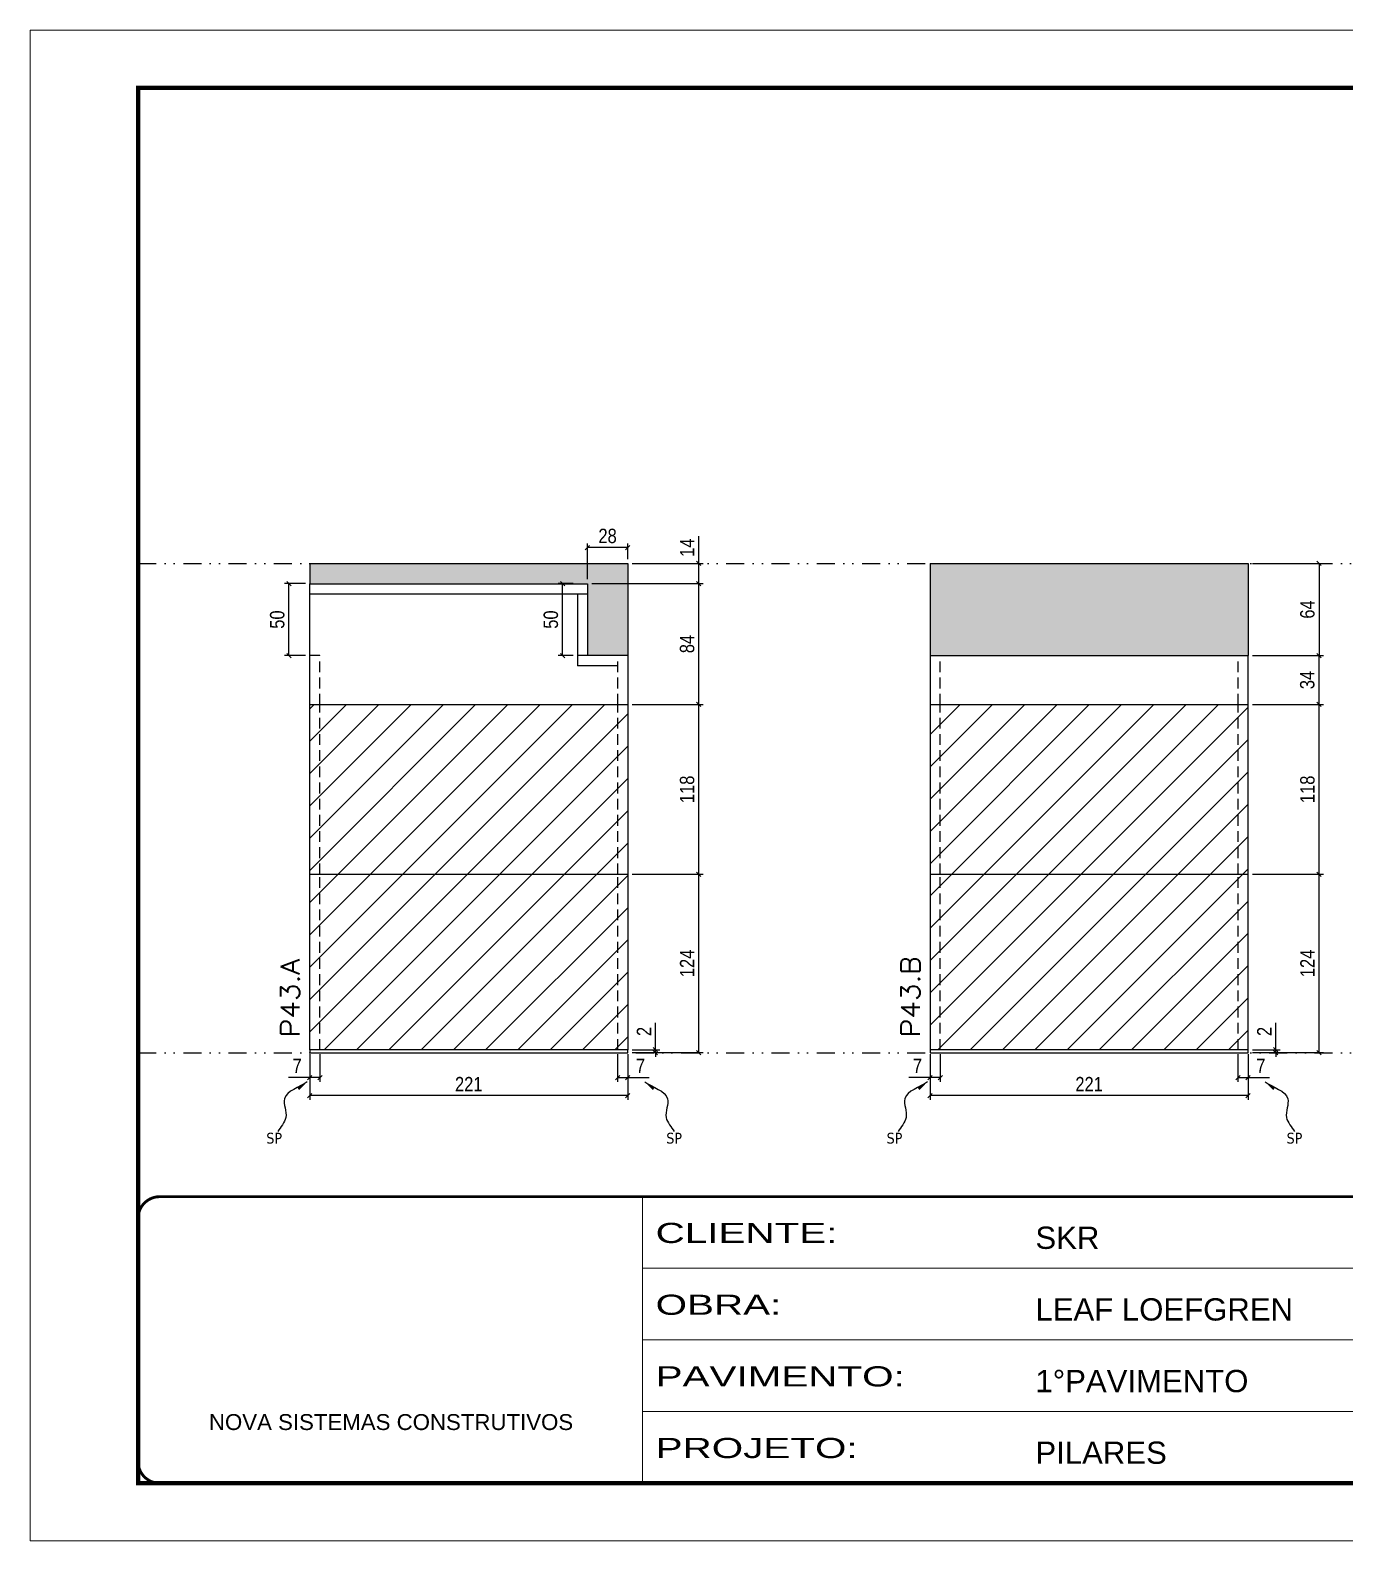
# Model space of a CAD drawing. Extents: x 14400 to 27878, y -21631 to 6985.
# Drawn here: x 17583 to 18497, y -10145 to -9095 of the extents above; entities that cross this region are included whole.
import ezdxf

# ---------------------------------------------------------------- set-up
doc = ezdxf.new("R2010")
doc.units = 0
for name, pattern in [('CONTINUO', [0]), ('DASHED', [0.75, 0.5, -0.25]), ('DIVIDE2', [0.625, 0.25, -0.125, 0, -0.125, 0, -0.125]), ('HIDDEN', [0.375, 0.25, -0.125])]:
    doc.linetypes.add(name, pattern=pattern)
for name, color, linetype in [('COTA', 241, 'Continuous'), ('Nível', 160, 'Continuous'), ('Painéis', 200, 'Continuous'), ('SARR_2.2x7', 40, 'Continuous'), ('Sarrafo de Pressão', 42, 'HIDDEN'), ('texto', 7, 'Continuous')]:
    doc.layers.add(name, color=color, linetype=linetype)
for name, color, linetype, lineweight in [('Folhas', 255, 'Continuous', 9), ('Hachura', 251, 'Continuous', 9), ('SARRAFO DE PRESSAO', 251, 'DASHED', 9), ('Texto Seção', 7, 'Continuous', 15)]:
    doc.layers.add(name, color=color, linetype=linetype, lineweight=lineweight)
doc.styles.add('ARIAL', font='arial.ttf')
doc.styles.add('COTA TECNICA', font='techl___.ttf', dxfattribs={"height": 10})
doc.styles.add('COTA TECNICA-50', font='techl___.ttf', dxfattribs={"height": 10})
doc.styles.add('REGUA-120', font='ROMANS.shx', dxfattribs={"height": 15})
doc.styles.get("Standard").update_dxf_attribs({"font": 'arial.ttf'})
doc.styles.add('Tecnologia', font='')
doc.styles.get('Tecnologia').set_extended_font_data('Forgotten Futurist')
doc.dimstyles.new('COTA PAINEL-50', dxfattribs={"dimtxt": 10, "dimasz": 3, "dimexe": 3, "dimexo": 3, "dimgap": 3, "dimtad": 1, "dimdec": 1, "dimzin": 12, "dimdsep": 46, "dimtxsty": 'COTA TECNICA-50', "dimblk1": 'OBLIQUE', "dimblk2": 'OBLIQUE', "dimsah": 1, "dimcen": 0.9, "dimclrd": 4, "dimclre": 4, "dimclrt": 240, "dimadec": 1, "dimazin": 3, "dimtfac": 1, "dimtdec": 1, "dimtmove": 0, "dimatfit": 3, "dimfxl": 1, "dimtolj": 1, "dimtzin": 12, "dimarcsym": 0})
doc.dimstyles.new('PAINEL', dxfattribs={"dimtxt": 10, "dimasz": 3, "dimexe": 3, "dimexo": 3, "dimgap": 3, "dimtad": 1, "dimdec": 1, "dimzin": 12, "dimdsep": 46, "dimtxsty": 'COTA TECNICA', "dimblk1": 'OBLIQUE', "dimblk2": 'OBLIQUE', "dimsah": 1, "dimcen": 0.9, "dimclrd": 4, "dimclre": 4, "dimclrt": 240, "dimadec": 1, "dimazin": 3, "dimtfac": 1, "dimtdec": 1, "dimtmove": 0, "dimatfit": 3, "dimfxl": 1, "dimtolj": 1, "dimtzin": 12, "dimarcsym": 0})
doc.dimstyles.get("Standard").update_dxf_attribs({"dimtxt": 0.18, "dimasz": 0.18, "dimexe": 0.18, "dimexo": 0.0625, "dimgap": 0.09, "dimtad": 0, "dimtih": 1, "dimtoh": 1, "dimdec": 4, "dimzin": 0, "dimdsep": 46, "dimtxsty": 'Standard', "dimcen": 0.09, "dimadec": 0, "dimazin": 0, "dimtfac": 1, "dimtdec": 4, "dimtofl": 0, "dimtmove": 0, "dimatfit": 3, "dimfxl": 1, "dimtolj": 1, "dimtzin": 0, "dimarcsym": 0})

# ---------------------------------------------------------------- blocks, each defined once
blk = doc.blocks.new('9999999999')
at = {"color": 30, "linetype": 'CONTINUO'}
for p, q in [((98564.6, 34230.2), (98564.6, 34429.4)), ((98564.6, 34379.6), (99584, 34379.6)), ((98564.6, 34329.8), (99488, 34329.8)), ((98564.6, 34280), (99488, 34280))]:
    blk.add_line(p, q, dxfattribs=at)
at = {"color": 30, "linetype": 'CONTINUO', "const_width": 2}
blk.add_lwpolyline([(99584, 34230.2), (99584, 34414.4, 0.414214), (99569, 34429.4), (98229, 34429.4, 0.414214), (98214, 34414.4), (98214, 34245.2, 0.414214), (98229, 34230.2), (99584, 34230.2)], format="xyb", dxfattribs=at)
at = {"layer": 'Folhas'}
blk.add_lwpolyline([(98139, 34190.2), (99624, 34190.2), (99624, 35240.2), (98139, 35240.2)], close=True, dxfattribs=at)
at = {"layer": 'Folhas', "color": 30, "const_width": 3}
blk.add_lwpolyline([(98214, 34230.2), (99584, 34230.2), (99584, 35200.2), (98214, 35200.2)], close=True, dxfattribs=at)
at = {"color": 7, "linetype": 'Continuous', "ltscale": 5, "style": 'ARIAL'}
for s, height, p in [('SKR', 15.48, (98837.7, 34393.1)), ('LEAF LOEFGREN', 15.483, (98837.7, 34343.3)), ('1°PAVIMENTO', 15.483, (98837.7, 34293.5)), ('NOVA SISTEMAS CONSTRUTIVOS', 11.059, (98263.2, 34267.2)), ('PILARES', 15.48, (98837.7, 34243.7))]:
    blk.add_text(s, height=height, dxfattribs=at).set_placement(p)
at = {"layer": 'Folhas', "color": 7, "style": 'Tecnologia', "width": 1.5}
for s, p in [('CLIENTE:', (98573.7, 34397.2)), ('OBRA:', (98573.7, 34347.3)), ('PAVIMENTO:', (98573.7, 34297.5)), ('PROJETO:', (98573.7, 34247.7))]:
    blk.add_text(s, height=14, dxfattribs=at).set_placement(p)
blk = doc.blocks.new('_Oblique')
at = {"color": 0, "linetype": 'ByBlock', "lineweight": -2}
blk.add_line((-0.5, -0.5), (0.5, 0.5), dxfattribs=at)
blk = doc.blocks.new('*D1813')
at = {"layer": 'COTA', "color": 4, "lineweight": -2, "transparency": 16777216}
for p, q in [((18209, -9807), (18209, -9838.9)), ((18430, -9807), (18430, -9838.9)), ((18430, -9835.9), (18209, -9835.9))]:
    blk.add_line(p, q, dxfattribs=at)
at = {"layer": 'Defpoints', "color": 0, "transparency": 16777216}
for p in [(18209, -9804), (18430, -9804), (18209, -9835.9)]:
    blk.add_point(p, dxfattribs=at)
at = {"layer": 'COTA', "color": 4, "lineweight": -2, "transparency": 16777216, "xscale": 3, "yscale": 3, "zscale": 3, "rotation": 180}
blk.add_blockref('_Oblique', (18209, -9835.9), dxfattribs=at)
at = {"layer": 'COTA', "color": 4, "lineweight": -2, "transparency": 16777216, "xscale": 3, "yscale": 3, "zscale": 3}
blk.add_blockref('_Oblique', (18430, -9835.9), dxfattribs=at)
at = {"layer": 'COTA', "color": 240, "transparency": 16777216, "insert": (18319.5, -9827.9), "char_height": 10, "attachment_point": 5, "style": 'COTA TECNICA'}
blk.add_mtext('\\A1;221', dxfattribs=at)
blk = doc.blocks.new('*D1814')
at = {"layer": 'COTA', "color": 4, "lineweight": -2, "transparency": 16777216}
for p, q in [((18423, -9807), (18423, -9826.3)), ((18430, -9809), (18430, -9826.3)), ((18423, -9823.3), (18430, -9823.3)), ((18430, -9823.3), (18444.8, -9823.3))]:
    blk.add_line(p, q, dxfattribs=at)
at = {"layer": 'Defpoints', "color": 0, "transparency": 16777216}
for p in [(18423, -9804), (18430, -9806), (18430, -9823.3)]:
    blk.add_point(p, dxfattribs=at)
at = {"layer": 'COTA', "color": 4, "lineweight": -2, "transparency": 16777216, "xscale": 3, "yscale": 3, "zscale": 3, "rotation": 180}
blk.add_blockref('_Oblique', (18423, -9823.3), dxfattribs=at)
at = {"layer": 'COTA', "color": 4, "lineweight": -2, "transparency": 16777216, "xscale": 3, "yscale": 3, "zscale": 3}
blk.add_blockref('_Oblique', (18430, -9823.3), dxfattribs=at)
at = {"layer": 'COTA', "color": 240, "transparency": 16777216, "insert": (18438.9, -9815.2), "char_height": 10, "attachment_point": 5, "style": 'COTA TECNICA-50'}
blk.add_mtext('\\A1;7', dxfattribs=at)
blk = doc.blocks.new('*D1815')
at = {"layer": 'COTA', "color": 4, "lineweight": -2, "transparency": 16777216}
for p, q in [((18209, -9809), (18209, -9826.3)), ((18216, -9807), (18216, -9826.3)), ((18209, -9823.3), (18194.3, -9823.3)), ((18216, -9823.3), (18209, -9823.3))]:
    blk.add_line(p, q, dxfattribs=at)
at = {"layer": 'Defpoints', "color": 0, "transparency": 16777216}
for p in [(18209, -9806), (18216, -9804), (18209, -9823.3)]:
    blk.add_point(p, dxfattribs=at)
at = {"layer": 'COTA', "color": 4, "lineweight": -2, "transparency": 16777216, "xscale": 3, "yscale": 3, "zscale": 3, "rotation": 180}
blk.add_blockref('_Oblique', (18209, -9823.3), dxfattribs=at)
at = {"layer": 'COTA', "color": 4, "lineweight": -2, "transparency": 16777216, "xscale": 3, "yscale": 3, "zscale": 3}
blk.add_blockref('_Oblique', (18216, -9823.3), dxfattribs=at)
at = {"layer": 'COTA', "color": 240, "transparency": 16777216, "insert": (18200.2, -9815.2), "char_height": 10, "attachment_point": 5, "style": 'COTA TECNICA-50'}
blk.add_mtext('\\A1;7', dxfattribs=at)
blk = doc.blocks.new('*D1816')
at = {"layer": 'COTA', "color": 4, "lineweight": -2, "transparency": 16777216}
for p, q in [((18449.3, -9804), (18449.3, -9785.2)), ((18433, -9804), (18452.3, -9804)), ((18433, -9806), (18452.3, -9806)), ((18449.3, -9806), (18449.3, -9804)), ((18449.3, -9806), (18449.3, -9809))]:
    blk.add_line(p, q, dxfattribs=at)
at = {"layer": 'Defpoints', "color": 0, "transparency": 16777216}
for p in [(18430, -9804), (18430, -9806), (18449.3, -9806)]:
    blk.add_point(p, dxfattribs=at)
at = {"layer": 'COTA', "color": 4, "lineweight": -2, "transparency": 16777216, "xscale": 3, "yscale": 3, "zscale": 3}
for p, rotation in [((18449.3, -9804), 270), ((18449.3, -9806), 90)]:
    blk.add_blockref('_Oblique', p, dxfattribs=dict(at, rotation=rotation))
at = {"layer": 'COTA', "color": 240, "transparency": 16777216, "insert": (18441.3, -9791.3), "char_height": 10, "attachment_point": 5, "rotation": 90, "style": 'COTA TECNICA-50'}
blk.add_mtext('\\A1;2', dxfattribs=at)
blk = doc.blocks.new('*D1817')
at = {"layer": 'COTA', "color": 4, "linetype": 'ByBlock', "lineweight": -2, "transparency": 16777216}
for p, q in [((18433, -9682), (18482.4, -9682)), ((18479.4, -9806), (18479.4, -9682)), ((18433, -9806), (18482.4, -9806))]:
    blk.add_line(p, q, dxfattribs=at)
at = {"layer": 'Defpoints', "color": 0, "linetype": 'ByBlock', "transparency": 16777216}
for p in [(18430, -9682), (18479.4, -9682), (18430, -9806)]:
    blk.add_point(p, dxfattribs=at)
at = {"layer": 'COTA', "color": 4, "linetype": 'ByBlock', "lineweight": -2, "transparency": 16777216, "xscale": 3, "yscale": 3, "zscale": 3}
for p, rotation in [((18479.4, -9682), 90), ((18479.4, -9806), 270)]:
    blk.add_blockref('_Oblique', p, dxfattribs=dict(at, rotation=rotation))
at = {"layer": 'COTA', "color": 240, "linetype": 'ByBlock', "transparency": 16777216, "insert": (18471.3, -9744), "char_height": 10, "attachment_point": 5, "rotation": 90, "style": 'COTA TECNICA'}
blk.add_mtext('\\A1;124', dxfattribs=at)
blk = doc.blocks.new('*D1818')
at = {"layer": 'COTA', "color": 4, "linetype": 'ByBlock', "lineweight": -2, "transparency": 16777216}
for p, q in [((18433, -9682), (18482.4, -9682)), ((18479.4, -9806), (18479.4, -9682)), ((18433, -9806), (18482.4, -9806))]:
    blk.add_line(p, q, dxfattribs=at)
at = {"layer": 'Defpoints', "color": 0, "linetype": 'ByBlock', "transparency": 16777216}
for p in [(18430, -9682), (18479.4, -9682), (18430, -9806)]:
    blk.add_point(p, dxfattribs=at)
at = {"layer": 'COTA', "color": 4, "linetype": 'ByBlock', "lineweight": -2, "transparency": 16777216, "xscale": 3, "yscale": 3, "zscale": 3}
for p, rotation in [((18479.4, -9682), 90), ((18479.4, -9806), 270)]:
    blk.add_blockref('_Oblique', p, dxfattribs=dict(at, rotation=rotation))
at = {"layer": 'COTA', "color": 240, "linetype": 'ByBlock', "transparency": 16777216, "insert": (18471.3, -9744), "char_height": 10, "attachment_point": 5, "rotation": 90, "style": 'COTA TECNICA'}
blk.add_mtext('\\A1;124', dxfattribs=at)
blk = doc.blocks.new('*D1819')
at = {"layer": 'COTA', "color": 4, "lineweight": -2, "transparency": 16777216}
for p, q in [((18433, -9564), (18482.4, -9564)), ((18479.4, -9682), (18479.4, -9564)), ((18433, -9682), (18482.4, -9682))]:
    blk.add_line(p, q, dxfattribs=at)
at = {"layer": 'Defpoints', "color": 0, "transparency": 16777216}
for p in [(18430, -9564), (18479.4, -9564), (18430, -9682)]:
    blk.add_point(p, dxfattribs=at)
at = {"layer": 'COTA', "color": 4, "lineweight": -2, "transparency": 16777216, "xscale": 3, "yscale": 3, "zscale": 3}
for p, rotation in [((18479.4, -9564), 90), ((18479.4, -9682), 270)]:
    blk.add_blockref('_Oblique', p, dxfattribs=dict(at, rotation=rotation))
at = {"layer": 'COTA', "color": 240, "transparency": 16777216, "insert": (18471.3, -9623), "char_height": 10, "attachment_point": 5, "rotation": 90, "style": 'COTA TECNICA'}
blk.add_mtext('\\A1;118', dxfattribs=at)
blk = doc.blocks.new('*D1820')
at = {"layer": 'COTA', "color": 4, "lineweight": -2, "transparency": 16777216}
for p, q in [((18433, -9466), (18482.4, -9466)), ((18479.4, -9466), (18479.4, -9530)), ((18433, -9530), (18482.4, -9530))]:
    blk.add_line(p, q, dxfattribs=at)
at = {"layer": 'Defpoints', "color": 0, "transparency": 16777216}
for p in [(18430, -9466), (18430, -9530), (18479.4, -9530)]:
    blk.add_point(p, dxfattribs=at)
at = {"layer": 'COTA', "color": 4, "lineweight": -2, "transparency": 16777216, "xscale": 3, "yscale": 3, "zscale": 3}
for p, rotation in [((18479.4, -9466), 90), ((18479.4, -9530), 270)]:
    blk.add_blockref('_Oblique', p, dxfattribs=dict(at, rotation=rotation))
at = {"layer": 'COTA', "color": 240, "transparency": 16777216, "insert": (18471.3, -9498), "char_height": 10, "attachment_point": 5, "rotation": 90, "style": 'COTA TECNICA'}
blk.add_mtext('\\A1;64', dxfattribs=at)
blk = doc.blocks.new('*D4794')
at = {"layer": 'COTA', "color": 4, "lineweight": -2, "transparency": 16777216}
for p, q in [((18433, -9530), (18482.4, -9530)), ((18479.4, -9564), (18479.4, -9530)), ((18433, -9564), (18482.4, -9564))]:
    blk.add_line(p, q, dxfattribs=at)
at = {"layer": 'Defpoints', "color": 0, "transparency": 16777216}
for p in [(18430, -9530), (18479.4, -9530), (18430, -9564)]:
    blk.add_point(p, dxfattribs=at)
at = {"layer": 'COTA', "color": 4, "lineweight": -2, "transparency": 16777216, "xscale": 3, "yscale": 3, "zscale": 3}
for p, rotation in [((18479.4, -9530), 90), ((18479.4, -9564), 270)]:
    blk.add_blockref('_Oblique', p, dxfattribs=dict(at, rotation=rotation))
at = {"layer": 'COTA', "color": 240, "transparency": 16777216, "insert": (18471.2, -9547), "char_height": 10, "attachment_point": 5, "rotation": 90, "style": 'COTA TECNICA'}
blk.add_mtext('\\A1;34', dxfattribs=at)
blk = doc.blocks.new('*D4797')
at = {"layer": 'COTA', "color": 4, "lineweight": -2, "transparency": 16777216}
for p, q in [((17777.8, -9807), (17777.8, -9838.9)), ((17998.8, -9807), (17998.8, -9838.9)), ((17998.8, -9835.9), (17777.8, -9835.9))]:
    blk.add_line(p, q, dxfattribs=at)
at = {"layer": 'Defpoints', "color": 0, "transparency": 16777216}
for p in [(17777.8, -9804), (17998.8, -9804), (17777.8, -9835.9)]:
    blk.add_point(p, dxfattribs=at)
at = {"layer": 'COTA', "color": 4, "lineweight": -2, "transparency": 16777216, "xscale": 3, "yscale": 3, "zscale": 3, "rotation": 180}
blk.add_blockref('_Oblique', (17777.8, -9835.9), dxfattribs=at)
at = {"layer": 'COTA', "color": 4, "lineweight": -2, "transparency": 16777216, "xscale": 3, "yscale": 3, "zscale": 3}
blk.add_blockref('_Oblique', (17998.8, -9835.9), dxfattribs=at)
at = {"layer": 'COTA', "color": 240, "transparency": 16777216, "insert": (17888.3, -9827.9), "char_height": 10, "attachment_point": 5, "style": 'COTA TECNICA'}
blk.add_mtext('\\A1;221', dxfattribs=at)
blk = doc.blocks.new('*D4798')
at = {"layer": 'COTA', "color": 4, "lineweight": -2, "transparency": 16777216}
for p, q in [((17991.8, -9807), (17991.8, -9826.3)), ((17998.8, -9809), (17998.8, -9826.3)), ((17991.8, -9823.3), (17998.8, -9823.3)), ((17998.8, -9823.3), (18013.6, -9823.3))]:
    blk.add_line(p, q, dxfattribs=at)
at = {"layer": 'Defpoints', "color": 0, "transparency": 16777216}
for p in [(17991.8, -9804), (17998.8, -9806), (17998.8, -9823.3)]:
    blk.add_point(p, dxfattribs=at)
at = {"layer": 'COTA', "color": 4, "lineweight": -2, "transparency": 16777216, "xscale": 3, "yscale": 3, "zscale": 3, "rotation": 180}
blk.add_blockref('_Oblique', (17991.8, -9823.3), dxfattribs=at)
at = {"layer": 'COTA', "color": 4, "lineweight": -2, "transparency": 16777216, "xscale": 3, "yscale": 3, "zscale": 3}
blk.add_blockref('_Oblique', (17998.8, -9823.3), dxfattribs=at)
at = {"layer": 'COTA', "color": 240, "transparency": 16777216, "insert": (18007.7, -9815.2), "char_height": 10, "attachment_point": 5, "style": 'COTA TECNICA-50'}
blk.add_mtext('\\A1;7', dxfattribs=at)
blk = doc.blocks.new('*D4799')
at = {"layer": 'COTA', "color": 4, "lineweight": -2, "transparency": 16777216}
for p, q in [((17777.8, -9809), (17777.8, -9826.3)), ((17784.8, -9807), (17784.8, -9826.3)), ((17777.8, -9823.3), (17763.1, -9823.3)), ((17784.8, -9823.3), (17777.8, -9823.3))]:
    blk.add_line(p, q, dxfattribs=at)
at = {"layer": 'Defpoints', "color": 0, "transparency": 16777216}
for p in [(17777.8, -9806), (17784.8, -9804), (17777.8, -9823.3)]:
    blk.add_point(p, dxfattribs=at)
at = {"layer": 'COTA', "color": 4, "lineweight": -2, "transparency": 16777216, "xscale": 3, "yscale": 3, "zscale": 3, "rotation": 180}
blk.add_blockref('_Oblique', (17777.8, -9823.3), dxfattribs=at)
at = {"layer": 'COTA', "color": 4, "lineweight": -2, "transparency": 16777216, "xscale": 3, "yscale": 3, "zscale": 3}
blk.add_blockref('_Oblique', (17784.8, -9823.3), dxfattribs=at)
at = {"layer": 'COTA', "color": 240, "transparency": 16777216, "insert": (17769, -9815.2), "char_height": 10, "attachment_point": 5, "style": 'COTA TECNICA-50'}
blk.add_mtext('\\A1;7', dxfattribs=at)
blk = doc.blocks.new('*D4800')
at = {"layer": 'COTA', "color": 4, "lineweight": -2, "transparency": 16777216}
for p, q in [((18018.1, -9804), (18018.1, -9785.2)), ((18001.8, -9804), (18021.1, -9804)), ((18001.8, -9806), (18021.1, -9806)), ((18018.1, -9806), (18018.1, -9804)), ((18018.1, -9806), (18018.1, -9809))]:
    blk.add_line(p, q, dxfattribs=at)
at = {"layer": 'Defpoints', "color": 0, "transparency": 16777216}
for p in [(17998.8, -9804), (17998.8, -9806), (18018.1, -9806)]:
    blk.add_point(p, dxfattribs=at)
at = {"layer": 'COTA', "color": 4, "lineweight": -2, "transparency": 16777216, "xscale": 3, "yscale": 3, "zscale": 3}
for p, rotation in [((18018.1, -9804), 270), ((18018.1, -9806), 90)]:
    blk.add_blockref('_Oblique', p, dxfattribs=dict(at, rotation=rotation))
at = {"layer": 'COTA', "color": 240, "transparency": 16777216, "insert": (18010.1, -9791.3), "char_height": 10, "attachment_point": 5, "rotation": 90, "style": 'COTA TECNICA-50'}
blk.add_mtext('\\A1;2', dxfattribs=at)
blk = doc.blocks.new('*D4801')
at = {"layer": 'COTA', "color": 4, "linetype": 'ByBlock', "lineweight": -2, "transparency": 16777216}
for p, q in [((18001.8, -9682), (18051.2, -9682)), ((18048.2, -9806), (18048.2, -9682)), ((18001.8, -9806), (18051.2, -9806))]:
    blk.add_line(p, q, dxfattribs=at)
at = {"layer": 'Defpoints', "color": 0, "linetype": 'ByBlock', "transparency": 16777216}
for p in [(17998.8, -9682), (18048.2, -9682), (17998.8, -9806)]:
    blk.add_point(p, dxfattribs=at)
at = {"layer": 'COTA', "color": 4, "linetype": 'ByBlock', "lineweight": -2, "transparency": 16777216, "xscale": 3, "yscale": 3, "zscale": 3}
for p, rotation in [((18048.2, -9682), 90), ((18048.2, -9806), 270)]:
    blk.add_blockref('_Oblique', p, dxfattribs=dict(at, rotation=rotation))
at = {"layer": 'COTA', "color": 240, "linetype": 'ByBlock', "transparency": 16777216, "insert": (18040.1, -9744), "char_height": 10, "attachment_point": 5, "rotation": 90, "style": 'COTA TECNICA'}
blk.add_mtext('\\A1;124', dxfattribs=at)
blk = doc.blocks.new('*D4802')
at = {"layer": 'COTA', "color": 4, "linetype": 'ByBlock', "lineweight": -2, "transparency": 16777216}
for p, q in [((18001.8, -9682), (18051.2, -9682)), ((18048.2, -9806), (18048.2, -9682)), ((18001.8, -9806), (18051.2, -9806))]:
    blk.add_line(p, q, dxfattribs=at)
at = {"layer": 'Defpoints', "color": 0, "linetype": 'ByBlock', "transparency": 16777216}
for p in [(17998.8, -9682), (18048.2, -9682), (17998.8, -9806)]:
    blk.add_point(p, dxfattribs=at)
at = {"layer": 'COTA', "color": 4, "linetype": 'ByBlock', "lineweight": -2, "transparency": 16777216, "xscale": 3, "yscale": 3, "zscale": 3}
for p, rotation in [((18048.2, -9682), 90), ((18048.2, -9806), 270)]:
    blk.add_blockref('_Oblique', p, dxfattribs=dict(at, rotation=rotation))
at = {"layer": 'COTA', "color": 240, "linetype": 'ByBlock', "transparency": 16777216, "insert": (18040.1, -9744), "char_height": 10, "attachment_point": 5, "rotation": 90, "style": 'COTA TECNICA'}
blk.add_mtext('\\A1;124', dxfattribs=at)
blk = doc.blocks.new('*D4803')
at = {"layer": 'COTA', "color": 4, "lineweight": -2, "transparency": 16777216}
for p, q in [((18001.8, -9564), (18051.2, -9564)), ((18048.2, -9682), (18048.2, -9564)), ((18001.8, -9682), (18051.2, -9682))]:
    blk.add_line(p, q, dxfattribs=at)
at = {"layer": 'Defpoints', "color": 0, "transparency": 16777216}
for p in [(17998.8, -9564), (18048.2, -9564), (17998.8, -9682)]:
    blk.add_point(p, dxfattribs=at)
at = {"layer": 'COTA', "color": 4, "lineweight": -2, "transparency": 16777216, "xscale": 3, "yscale": 3, "zscale": 3}
for p, rotation in [((18048.2, -9564), 90), ((18048.2, -9682), 270)]:
    blk.add_blockref('_Oblique', p, dxfattribs=dict(at, rotation=rotation))
at = {"layer": 'COTA', "color": 240, "transparency": 16777216, "insert": (18040.1, -9623), "char_height": 10, "attachment_point": 5, "rotation": 90, "style": 'COTA TECNICA'}
blk.add_mtext('\\A1;118', dxfattribs=at)
blk = doc.blocks.new('*D4804')
at = {"layer": 'COTA', "color": 4, "lineweight": -2, "transparency": 16777216}
for p, q in [((17970.8, -9477), (17970.8, -9452)), ((17998.8, -9455), (17970.8, -9455)), ((17998.8, -9463), (17998.8, -9452))]:
    blk.add_line(p, q, dxfattribs=at)
at = {"layer": 'Defpoints', "color": 0, "transparency": 16777216}
for p in [(17970.8, -9455), (17998.8, -9466), (17970.8, -9480)]:
    blk.add_point(p, dxfattribs=at)
at = {"layer": 'COTA', "color": 4, "lineweight": -2, "transparency": 16777216, "xscale": 3, "yscale": 3, "zscale": 3, "rotation": 180}
blk.add_blockref('_Oblique', (17970.8, -9455), dxfattribs=at)
at = {"layer": 'COTA', "color": 4, "lineweight": -2, "transparency": 16777216, "xscale": 3, "yscale": 3, "zscale": 3}
blk.add_blockref('_Oblique', (17998.8, -9455), dxfattribs=at)
at = {"layer": 'COTA', "color": 240, "transparency": 16777216, "insert": (17984.8, -9446.9), "char_height": 10, "attachment_point": 5, "style": 'COTA TECNICA'}
blk.add_mtext('\\A1;28', dxfattribs=at)
blk = doc.blocks.new('*D4805')
at = {"layer": 'COTA', "color": 4, "lineweight": -2, "transparency": 16777216}
for p, q in [((17774.8, -9480), (17760.3, -9480)), ((17763.3, -9530), (17763.3, -9480)), ((17774.8, -9530), (17760.3, -9530))]:
    blk.add_line(p, q, dxfattribs=at)
at = {"layer": 'Defpoints', "color": 0, "transparency": 16777216}
for p in [(17763.3, -9480), (17777.8, -9480), (17777.8, -9530)]:
    blk.add_point(p, dxfattribs=at)
at = {"layer": 'COTA', "color": 4, "lineweight": -2, "transparency": 16777216, "xscale": 3, "yscale": 3, "zscale": 3}
for p, rotation in [((17763.3, -9480), 90), ((17763.3, -9530), 270)]:
    blk.add_blockref('_Oblique', p, dxfattribs=dict(at, rotation=rotation))
at = {"layer": 'COTA', "color": 240, "transparency": 16777216, "insert": (17755.2, -9505), "char_height": 10, "attachment_point": 5, "rotation": 90, "style": 'COTA TECNICA'}
blk.add_mtext('\\A1;50', dxfattribs=at)
blk = doc.blocks.new('*D4806')
at = {"layer": 'COTA', "color": 4, "lineweight": -2, "transparency": 16777216}
for p, q in [((17960.8, -9480), (17950.5, -9480)), ((17953.5, -9530), (17953.5, -9480)), ((17960.8, -9530), (17950.5, -9530))]:
    blk.add_line(p, q, dxfattribs=at)
at = {"layer": 'Defpoints', "color": 0, "transparency": 16777216}
for p in [(17953.5, -9480), (17963.8, -9480), (17963.8, -9530)]:
    blk.add_point(p, dxfattribs=at)
at = {"layer": 'COTA', "color": 4, "lineweight": -2, "transparency": 16777216, "xscale": 3, "yscale": 3, "zscale": 3}
for p, rotation in [((17953.5, -9480), 90), ((17953.5, -9530), 270)]:
    blk.add_blockref('_Oblique', p, dxfattribs=dict(at, rotation=rotation))
at = {"layer": 'COTA', "color": 240, "transparency": 16777216, "insert": (17945.4, -9505), "char_height": 10, "attachment_point": 5, "rotation": 90, "style": 'COTA TECNICA'}
blk.add_mtext('\\A1;50', dxfattribs=at)
blk = doc.blocks.new('*D4807')
at = {"layer": 'COTA', "color": 4, "lineweight": -2, "transparency": 16777216}
for p, q in [((17973.8, -9480), (18051.2, -9480)), ((18048.2, -9564), (18048.2, -9480)), ((18001.8, -9564), (18051.2, -9564))]:
    blk.add_line(p, q, dxfattribs=at)
at = {"layer": 'Defpoints', "color": 0, "transparency": 16777216}
for p in [(17970.8, -9480), (18048.2, -9480), (17998.8, -9564)]:
    blk.add_point(p, dxfattribs=at)
at = {"layer": 'COTA', "color": 4, "lineweight": -2, "transparency": 16777216, "xscale": 3, "yscale": 3, "zscale": 3}
for p, rotation in [((18048.2, -9480), 90), ((18048.2, -9564), 270)]:
    blk.add_blockref('_Oblique', p, dxfattribs=dict(at, rotation=rotation))
at = {"layer": 'COTA', "color": 240, "transparency": 16777216, "insert": (18040.1, -9522), "char_height": 10, "attachment_point": 5, "rotation": 90, "style": 'COTA TECNICA'}
blk.add_mtext('\\A1;84', dxfattribs=at)
blk = doc.blocks.new('*D4808')
at = {"layer": 'COTA', "color": 4, "lineweight": -2, "transparency": 16777216}
for p, q in [((18048.2, -9466), (18048.2, -9446.9)), ((18001.8, -9466), (18051.2, -9466)), ((18048.2, -9480), (18048.2, -9466)), ((17973.8, -9480), (18051.2, -9480))]:
    blk.add_line(p, q, dxfattribs=at)
at = {"layer": 'Defpoints', "color": 0, "transparency": 16777216}
for p in [(17998.8, -9466), (18048.2, -9466), (17970.8, -9480)]:
    blk.add_point(p, dxfattribs=at)
at = {"layer": 'COTA', "color": 4, "lineweight": -2, "transparency": 16777216, "xscale": 3, "yscale": 3, "zscale": 3}
for p, rotation in [((18048.2, -9466), 90), ((18048.2, -9480), 270)]:
    blk.add_blockref('_Oblique', p, dxfattribs=dict(at, rotation=rotation))
at = {"layer": 'COTA', "color": 240, "transparency": 16777216, "insert": (18040.1, -9455), "char_height": 10, "attachment_point": 5, "rotation": 90, "style": 'COTA TECNICA'}
blk.add_mtext('\\A1;14', dxfattribs=at)

msp = doc.modelspace()

# ---------------------------------------------------------------- hatches: boundary and pattern name
at = {"layer": 'COTA'}
h = msp.add_hatch(dxfattribs=at)
h.set_pattern_fill('AR-CONC', color=256, scale=0.03)
h.set_pattern_definition([(50, (-2049.5897, -5742.8755), (5.4655401, -0.4781726), [0.5715, -6.2865]), (355, (-2049.59, -5742.8755), (-1.0573026, 5.7317054), [0.4572, -5.0292175]), (100.451445, (-2049.1343, -5742.9154), (4.4082374, 5.2535326), [0.4857003, -5.3427073]), (46.1842, (-2049.59, -5741.3515), (8.1323712, -1.2612698), [0.85725, -9.42975]), (96.635558, (-2048.912, -5741.457), (7.122124, 7.4227837), [0.7285507, -8.0140682]), (351.18415, (-2049.59, -5741.3515), (7.122124, 7.4227837), [0.685799, -7.543792]), (21, (-2048.8277, -5741.7325), (4.5484317, -3.0679559), [0.5715, -6.2865]), (326, (-2048.828, -5741.7325), (1.8540609, 5.525639), [0.4572, -5.0292]), (71.451445, (-2048.4487, -5741.988), (6.4024926, 2.457683), [0.4857003, -5.3426981]), (37.5, (-2049.5897, -5742.8755), (0.0926581, 2.53665117), [0, -4.96824, 0, -5.1054, 0, -5.04825]), (7.5, (-2049.5897, -5742.8755), (2.00458988, 3.00541724), [0, -2.91084, 0, -4.85394, 0, -1.92405]), (327.5, (-2051.289, -5742.8755), (4.06771786, -0.17186232), [0, -1.905, 0, -5.9436, 0, -7.8867]), (317.5, (-2052.051, -5742.8755), (4.44387544, 0.7627947), [0, -2.4765, 0, -3.94716, 0, -5.6007])])
h.paths.add_polyline_path([(17998.83, -9530.04), (17970.83, -9530.04), (17970.83, -9480.04), (17777.83, -9480.04), (17777.83, -9466.04), (17998.83, -9466.04)])
h = msp.add_hatch(dxfattribs=at)
h.set_pattern_fill('AR-CONC', color=256, scale=0.03)
h.set_pattern_definition([(50, (1585, -2263.15), (5.4655401, -0.4781726), [0.5715, -6.2865]), (355, (1585, -2263.15), (-1.0573026, 5.7317054), [0.4572, -5.0292175]), (100.451445, (1585.4555, -2263.19), (4.4082374, 5.2535326), [0.4857003, -5.3427073]), (46.1842, (1585, -2261.626), (8.1323712, -1.2612698), [0.85725, -9.42975]), (96.63556, (1585.678, -2261.731), (7.122124, 7.4227837), [0.7285507, -8.0140682]), (351.18415, (1585, -2261.626), (7.122124, 7.4227837), [0.685799, -7.543792]), (21, (1585.762, -2262.007), (4.5484317, -3.067956), [0.5715, -6.2865]), (326, (1585.762, -2262.007), (1.8540609, 5.525639), [0.4572, -5.0292]), (71.451445, (1586.141, -2262.263), (6.4024926, 2.457683), [0.4857003, -5.3426981]), (37.5, (1585, -2263.1502), (0.0926581, 2.53665117), [0, -4.96824, 0, -5.1054, 0, -5.04825]), (7.5, (1585, -2263.1502), (2.00458988, 3.00541724), [0, -2.91084, 0, -4.85394, 0, -1.92405]), (327.5, (1583.3007, -2263.1502), (4.06771786, -0.17186232), [0, -1.905, 0, -5.9436, 0, -7.8867]), (317.5, (1582.5387, -2263.1502), (4.44387544, 0.7627947), [0, -2.4765, 0, -3.94716, 0, -5.6007])])
h.paths.add_polyline_path([(18430.02, -9466.04), (18209.02, -9466.04), (18209.02, -9530.04), (18430.02, -9530.04)])
at = {"layer": 'Hachura'}
h = msp.add_hatch(dxfattribs=at)
h.set_pattern_fill('ANSI31', color=256, scale=5)
h.paths.add_polyline_path([(17998.83, -9682.04), (17998.83, -9564.04), (17777.83, -9564.04), (17777.83, -9682.04)])
h.paths.add_polyline_path([(17998.83, -9804.04), (17998.83, -9682.04), (17777.83, -9682.04), (17777.83, -9804.04)])
h.paths.add_polyline_path([(18430.02, -9682.04), (18430.02, -9564.04), (18209.02, -9564.04), (18209.02, -9682.04)])
h.paths.add_polyline_path([(18430.02, -9682.04), (18209.02, -9682.04), (18209.02, -9804.04), (18430.02, -9804.04)])
h.paths.add_polyline_path([(18616.43, -9804.04), (18641.43, -9804.04), (18641.43, -9564.04), (18616.43, -9564.04)])
h.paths.add_polyline_path([(18854.94, -9564.04), (18829.94, -9564.04), (18829.94, -9804.04), (18854.94, -9804.04)])

# ---------------------------------------------------------------- linework, layer by layer
at = {"layer": 'COTA'}
for p, q in [((17777.83, -9466.04), (17998.83, -9466.04)), ((17777.83, -9466.04), (17777.83, -9480.04)), ((17998.83, -9466.04), (17998.83, -9530.04)), ((18209.02, -9466.04), (18209.02, -9530.04)), ((18209.02, -9466.04), (18430.02, -9466.04)), ((18430.02, -9466.04), (18430.02, -9530.04)), ((17784.83, -9530.04), (17777.83, -9530.04)), ((17963.83, -9530.04), (17963.83, -9537.04)), ((17970.83, -9530.04), (17963.83, -9530.04))]:
    msp.add_line(p, q, dxfattribs=at)
at = {"layer": 'Nível', "color": 4, "linetype": 'DIVIDE2', "ltscale": 50}
for p, q in [((17658.47, -9466.04), (19028.47, -9466.04)), ((17658.47, -9806.04), (19028.47, -9806.04))]:
    msp.add_line(p, q, dxfattribs=at)
at = {"layer": 'Painéis'}
for p, q in [((17777.83, -9480.04), (17970.83, -9480.04)), ((17777.83, -9804.04), (17777.83, -9480.04)), ((17970.83, -9480.04), (17970.83, -9530.04)), ((17998.83, -9530.04), (17970.83, -9530.04)), ((17998.83, -9530.04), (17998.83, -9804.04)), ((18209.02, -9530.04), (18430.02, -9530.04)), ((18209.02, -9530.04), (18209.02, -9804.04)), ((18430.02, -9804.04), (18430.02, -9530.04)), ((17777.83, -9564.04), (17998.83, -9564.04)), ((18209.02, -9564.04), (18430.02, -9564.04)), ((17777.83, -9682.04), (17998.83, -9682.04)), ((18209.02, -9682.04), (18430.02, -9682.04))]:
    msp.add_line(p, q, dxfattribs=at)
for points in [[(17998.83, -9804.04), (17777.83, -9804.04), (17777.83, -9806.04), (17998.83, -9806.04)], [(18430.02, -9804.04), (18209.02, -9804.04), (18209.02, -9806.04), (18430.02, -9806.04)]]:
    msp.add_lwpolyline(points, close=True, dxfattribs=at)
at = {"layer": 'SARR_2.2x7'}
for p, q in [((17777.83, -9487.04), (17970.83, -9487.04)), ((17963.83, -9487.04), (17963.83, -9530.04)), ((17991.83, -9537.04), (17963.83, -9537.04))]:
    msp.add_line(p, q, dxfattribs=at)
at = {"layer": 'Sarrafo de Pressão', "ltscale": 30}
for p, q in [((17784.83, -9564.04), (17784.83, -9530.04)), ((17991.83, -9564.04), (17991.83, -9530.04)), ((18216.02, -9564.04), (18216.02, -9530.04)), ((18423.02, -9564.04), (18423.02, -9530.04)), ((17784.83, -9682.04), (17784.83, -9564.04)), ((17991.83, -9682.04), (17991.83, -9564.04)), ((18216.02, -9682.04), (18216.02, -9564.04)), ((18423.02, -9682.04), (18423.02, -9564.04)), ((17784.83, -9804.04), (17784.83, -9682.04)), ((17991.83, -9804.04), (17991.83, -9682.04)), ((18216.02, -9804.04), (18216.02, -9682.04)), ((18423.02, -9804.04), (18423.02, -9682.04))]:
    msp.add_line(p, q, dxfattribs=at)

# ---------------------------------------------------------------- block references
at = {"layer": 'SARRAFO DE PRESSAO', "color": 6, "linetype": 'ByBlock'}
msp.add_blockref('9999999999', (-80555.51, -44335.53), dxfattribs=at)

# ---------------------------------------------------------------- texts
at = {"layer": 'texto', "color": 0, "char_height": 7.5, "attachment_point": 5}
for insert in [(17753.05, -9865.53), (18031.08, -9865.53), (18184.24, -9865.53), (18462.27, -9865.53)]:
    msp.add_mtext('{\\fTahoma|b0|i0|c0|p34;\\C4;SP}', dxfattribs=dict(at, insert=insert))
at = {"layer": 'Texto Seção', "style": 'REGUA-120', "width": 1.1}
for s, p in [('P43.A', (17770.58, -9795.28)), ('P43.B', (18201.77, -9795.28))]:
    msp.add_text(s, height=13, rotation=90, dxfattribs=at).set_placement(p)

# ---------------------------------------------------------------- dimensions: what is measured, and where the dimension line sits
at = {"layer": 'COTA'}
for base, p1, p2, angle, dimstyle, picture, middle in [((17970.83, -9454.97), (17998.83, -9466.04), (17970.83, -9480.04), 180, 'PAINEL', '*D4804', (17984.83, -9446.87)), ((18048.19, -9466.04), (17970.83, -9480.04), (17998.83, -9466.04), 90, 'PAINEL', '*D4808', (18040.12, -9454.98)), ((18479.39, -9530.04), (18430.02, -9466.04), (18430.02, -9530.04), 90, 'PAINEL', '*D1820', (18471.29, -9498.04)), ((17763.28, -9480.04), (17777.83, -9530.04), (17777.83, -9480.04), 90, 'PAINEL', '*D4805', (17755.17, -9505.04)), ((17953.51, -9480.04), (17963.83, -9530.04), (17963.83, -9480.04), 90, 'PAINEL', '*D4806', (17945.4, -9505.04)), ((18048.19, -9480.04), (17998.83, -9564.04), (17970.83, -9480.04), 90, 'PAINEL', '*D4807', (18040.1, -9522.04)), ((18479.39, -9530.04), (18430.02, -9564.04), (18430.02, -9530.04), 90, 'PAINEL', '*D4794', (18471.17, -9547.04)), ((18048.19, -9564.04), (17998.83, -9682.04), (17998.83, -9564.04), 90, 'PAINEL', '*D4803', (18040.1, -9623.04)), ((18479.39, -9564.04), (18430.02, -9682.04), (18430.02, -9564.04), 90, 'PAINEL', '*D1819', (18471.29, -9623.04)), ((17777.83, -9823.28), (17784.83, -9804.04), (17777.83, -9806.04), 180, 'COTA PAINEL-50', '*D4799', (17768.96, -9815.21)), ((18209.02, -9823.28), (18216.02, -9804.04), (18209.02, -9806.04), 180, 'COTA PAINEL-50', '*D1815', (18200.16, -9815.21))]:
    dim = msp.add_linear_dim(base=base, p1=p1, p2=p2, angle=angle, dimstyle=dimstyle, dxfattribs=at)
    dim.commit()
    dim.dimension.update_dxf_attribs({"geometry": picture, "text_midpoint": middle})
at = {"layer": 'COTA', "linetype": 'ByBlock'}
for p1, p2, picture, middle in [((17998.83, -9806.04), (17998.83, -9682.04), '*D4801', (18040.12, -9744.04)), ((17998.83, -9806.04), (17998.83, -9682.04), '*D4802', (18040.12, -9744.04)), ((18430.02, -9806.04), (18430.02, -9682.04), '*D1817', (18471.32, -9744.04)), ((18430.02, -9806.04), (18430.02, -9682.04), '*D1818', (18471.32, -9744.04))]:
    dim = msp.add_aligned_dim(p1=p1, p2=p2, distance=-49.37, dimstyle='PAINEL', dxfattribs=at)
    dim.commit()
    dim.dimension.update_dxf_attribs({"geometry": picture, "text_midpoint": middle})
at = {"layer": 'COTA'}
for base, p1, p2, picture, middle in [((18018.09, -9806.04), (17998.83, -9804.04), (17998.83, -9806.04), '*D4800', (18018.09, -9791.29)), ((18449.28, -9806.04), (18430.02, -9804.04), (18430.02, -9806.04), '*D1816', (18449.28, -9791.29))]:
    dim = msp.add_linear_dim(base=base, p1=p1, p2=p2, angle=90, dimstyle='COTA PAINEL-50', dxfattribs=at)
    dim.commit()
    dim.dimension.update_dxf_attribs({"geometry": picture, "text_midpoint": middle, "dimtype": 160})
for base, p1, p2, picture, middle in [((17777.83, -9835.94), (17998.83, -9804.04), (17777.83, -9804.04), '*D4797', (17888.33, -9827.88)), ((18209.02, -9835.94), (18430.02, -9804.04), (18209.02, -9804.04), '*D1813', (18319.52, -9827.88))]:
    dim = msp.add_linear_dim(base=base, p1=p1, p2=p2, angle=180, dimstyle='PAINEL', override={"dimarcsym": 2}, dxfattribs=at)
    dim.commit()
    dim.dimension.update_dxf_attribs({"geometry": picture, "text_midpoint": middle})
for base, p1, p2, picture, middle in [((17998.83, -9823.28), (17991.83, -9804.04), (17998.83, -9806.04), '*D4798', (18007.69, -9815.21)), ((18430.02, -9823.28), (18423.02, -9804.04), (18430.02, -9806.04), '*D1814', (18438.89, -9815.21))]:
    dim = msp.add_linear_dim(base=base, p1=p1, p2=p2, dimstyle='COTA PAINEL-50', dxfattribs=at)
    dim.commit()
    dim.dimension.update_dxf_attribs({"geometry": picture, "text_midpoint": middle})

# ---------------------------------------------------------------- leaders
at = {"layer": 'COTA', "path_type": 1}
for points in [[(17776, -9826.22), (17760.21, -9838.06), (17761.14, -9851.06), (17755.59, -9860.85)], [(18010.66, -9826.22), (18026.44, -9838.06), (18025.52, -9851.06), (18031.07, -9860.85)], [(18207.19, -9826.22), (18191.41, -9838.06), (18192.33, -9851.06), (18186.78, -9860.85)], [(18441.85, -9826.22), (18457.63, -9838.06), (18456.71, -9851.06), (18462.26, -9860.85)]]:
    msp.add_leader(points, dimstyle='Standard', override={"dimasz": 8}, dxfattribs=at)

doc.saveas('drawing.dxf')
